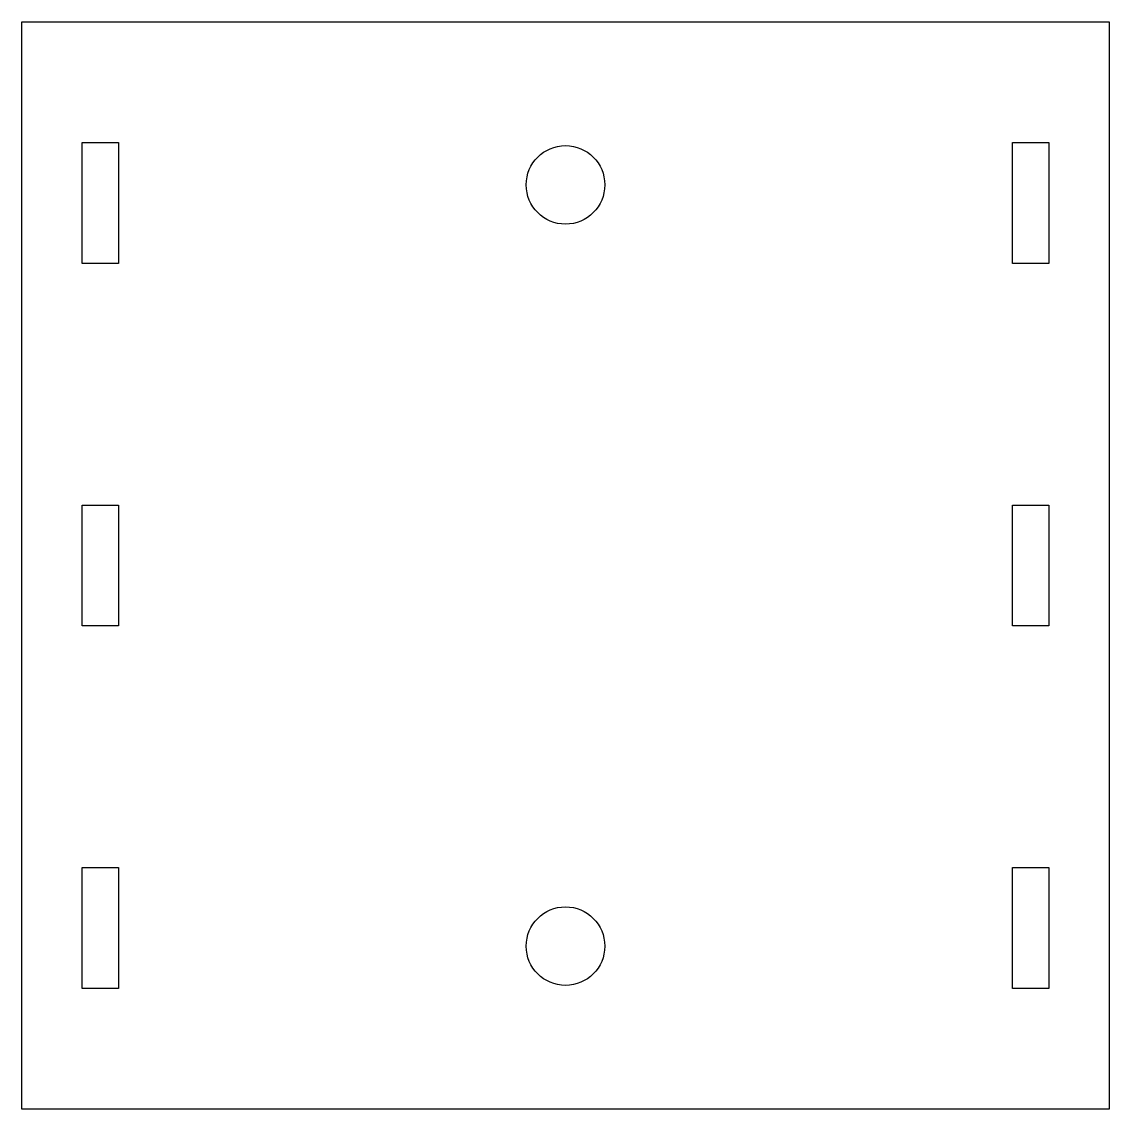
# Model space of a CAD drawing. Header units: millimetres. Extents: x -45 to 45, y -45 to 45.
import ezdxf

# ---------------------------------------------------------------- set-up
doc = ezdxf.new("R2010")
doc.units = ezdxf.units.MM
doc.layers.get('0').update_dxf_attribs({"linetype": 'CONTINUOUS'})

msp = doc.modelspace()

# ---------------------------------------------------------------- linework, layer by layer
for points in [[(45, 45), (45, -45), (-45, -45), (-45, 45)], [(-37, 25), (-40, 25), (-40, 35), (-37, 35)], [(40, 35), (40, 25), (37, 25), (37, 35)], [(-37, -5), (-40, -5), (-40, 5), (-37, 5)], [(40, 5), (40, -5), (37, -5), (37, 5)], [(-37, -25), (-37, -35), (-40, -35), (-40, -25)], [(40, -25), (40, -35), (37, -35), (37, -25)]]:
    msp.add_lwpolyline(points, close=True)
for centre in [(0, 31.5), (0, -31.5)]:
    msp.add_circle(centre, 3.25)

doc.saveas('drawing.dxf')
